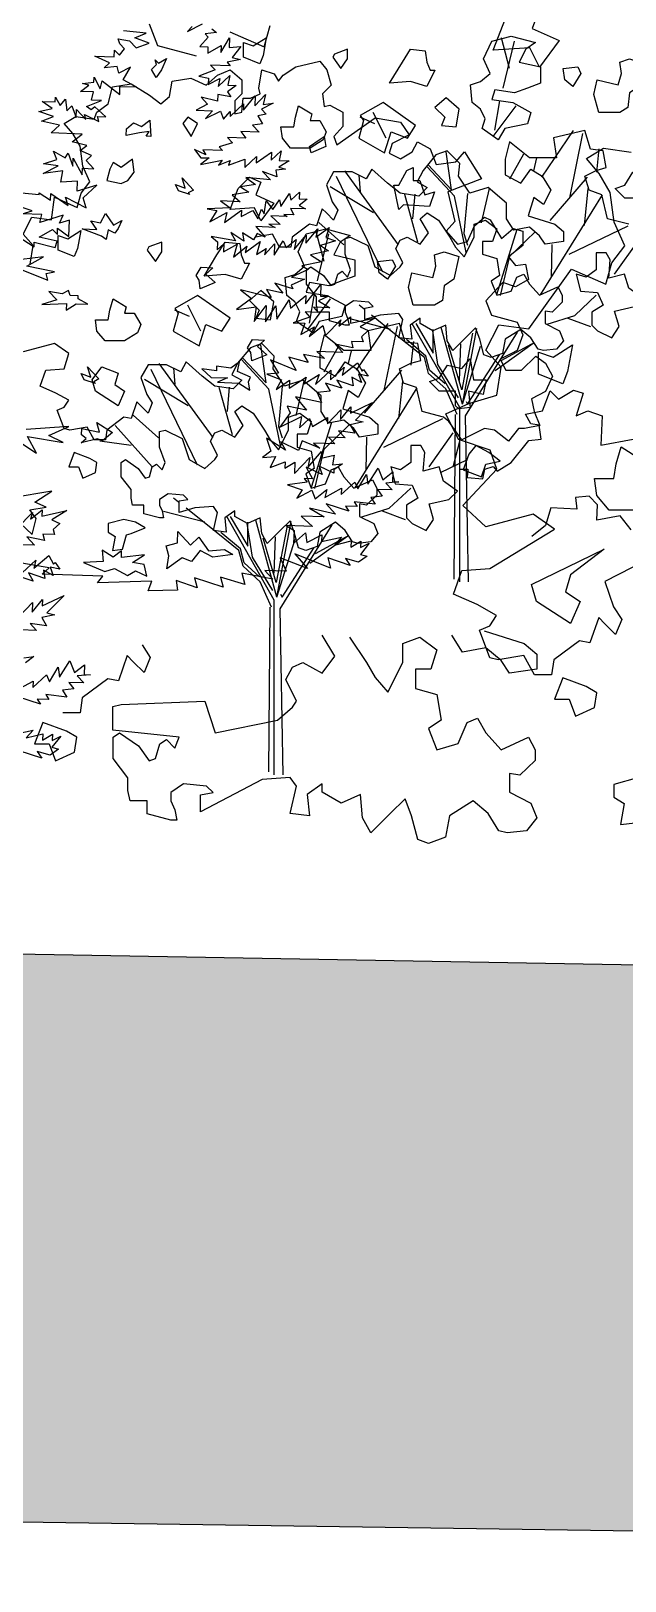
# Model space of a CAD drawing. Header units: inches. Extents: x 11.9 to 85.3, y 21.1 to 37.4.
# Drawn here: x 67.56 to 67.994, y 21.109 to 22.242 of the extents above; entities that cross this region are included whole.
import ezdxf

# ---------------------------------------------------------------- set-up
doc = ezdxf.new("R2010")
doc.units = ezdxf.units.IN
doc.header["$MEASUREMENT"] = 0
doc.layers.add('CAY', color=94, linetype='Continuous')
doc.layers.add('CAY-3', color=61, linetype='Continuous')

# ---------------------------------------------------------------- blocks, each defined once
blk = doc.blocks.new('A$C76451831')
at = {"layer": 'CAY'}
for p, q in [((1943.9, 1358.2), (1957.5, 1323.4)), ((2075.2, 1345.6), (2130.6, 1320.8)), ((2130.6, 1320.8), (2140.7, 1355.6)), ((1957.5, 1323.4), (2020, 1306.3)), ((2228.3, 971.5), (2215.1, 1021.6)), ((2217.8, 939.8), (2236.3, 1016.3)), ((4728.3, 971.5), (4715.1, 1021.6)), ((4717.8, 939.8), (4736.3, 1016.3)), ((2201.9, 860.6), (2238.9, 910.7)), ((2204.6, 871.1), (2212.5, 918.7)), ((4701.9, 860.6), (4738.9, 910.7)), ((4704.6, 871.1), (4712.5, 918.7)), ((2009.3, 881.7), (1985.5, 892.2)), ((2027.8, 857.9), (2006.6, 900.2)), ((4509.3, 881.7), (4485.5, 892.2)), ((4527.8, 857.9), (4506.6, 900.2)), ((2281, 794.5), (2332.5, 870.4)), ((2326.2, 761), (2347.8, 865.6)), ((2491.6, 827), (2512.8, 868.3)), ((2512.8, 868.3), (2561.2, 861.8)), ((4781, 794.5), (4832.5, 870.4)), ((4850.9, 870.4), (4799.8, 858.6)), ((4799.8, 858.6), (4804.6, 826.3)), ((4826.2, 761), (4847.8, 865.6)), ((4860, 840.1), (4850.9, 870.4)), ((2134, 774), (2125.3, 835.7)), ((2370.1, 802.5), (2374.1, 840.9)), ((4626.9, 837.7), (4608.4, 831)), ((4634, 774), (4625.3, 835.7)), ((4647.3, 816.9), (4626.9, 837.7)), ((4728.3, 851.9), (4721.2, 824)), ((4760.5, 826.3), (4728.3, 851.9)), ((4880.8, 837.7), (4860, 840.1)), ((4870.1, 802.5), (4874.1, 840.9)), ((4885.5, 810.2), (4880.8, 837.7)), ((2138.7, 763.4), (2093.5, 812.2)), ((2095.8, 814.5), (2134, 774)), ((2228.6, 791.9), (2251.7, 832.8)), ((2268, 805.1), (2272.9, 825.9)), ((2516.4, 799.3), (2491.6, 827)), ((4608.4, 831), (4587.6, 805.5)), ((4638.7, 763.4), (4593.5, 812.2)), ((4595.8, 814.5), (4634, 774)), ((4645.4, 796.4), (4647.3, 816.9)), ((4721.2, 824), (4721.2, 798.4)), ((4728.6, 791.9), (4751.7, 832.8)), ((4804.6, 826.3), (4760.5, 826.3)), ((4768, 805.1), (4772.9, 825.9)), ((4869.4, 805.5), (4885.5, 810.2)), ((2022.3, 639.8), (1946.8, 795.6)), ((2047.7, 684.5), (1960.2, 805.1)), ((1985.8, 770.9), (1983.8, 797.9)), ((2294.3, 724.1), (2354.9, 794.5)), ((2509.3, 753.8), (2516.4, 799.3)), ((4442.1, 803.1), (4430.3, 782.3)), ((4472, 803.1), (4442.1, 803.1)), ((4522.3, 639.8), (4446.8, 795.6)), ((4547.7, 684.5), (4460.2, 805.1)), ((4495.2, 791.7), (4472, 803.1)), ((4485.8, 770.9), (4483.8, 797.9)), ((4504.2, 807.8), (4495.2, 791.7)), ((4529.8, 784.6), (4504.2, 807.8)), ((4550.6, 768.5), (4529.8, 784.6)), ((4587.6, 805.5), (4578.1, 787)), ((4578.1, 787), (4594.3, 777.9)), ((4663.8, 768.5), (4645.4, 796.4)), ((4721.2, 798.4), (4746.8, 784.6)), ((4746.8, 784.6), (4762.9, 807.8)), ((4762.9, 807.8), (4781.4, 796.4)), ((4781.4, 796.4), (4795.5, 773.2)), ((4794.3, 724.1), (4854.9, 794.5)), ((4850.9, 796.4), (4869.4, 805.5)), ((4857.6, 773.2), (4850.9, 796.4)), ((2007, 736.3), (1936.2, 779.1)), ((2079.1, 689), (2057.9, 766.3)), ((2071.1, 726.8), (2074.5, 766.9)), ((2157.5, 671.8), (2138.7, 763.4)), ((2159.9, 768.1), (2154, 702.8)), ((2182.7, 720.5), (2195.7, 776.4)), ((2278.7, 602.9), (2379.6, 765.8)), ((2350.1, 715.8), (2356.4, 776.4)), ((4430.3, 782.3), (4439.8, 754.7)), ((4507, 736.3), (4436.2, 779.1)), ((4580.5, 763.8), (4550.6, 768.5)), ((4579.1, 689), (4557.9, 766.3)), ((4571.1, 726.8), (4574.5, 766.9)), ((4594.3, 777.9), (4580.5, 763.8)), ((4657.5, 671.8), (4638.7, 763.4)), ((4659.9, 768.1), (4654, 702.8)), ((4693.7, 777.9), (4663.8, 768.5)), ((4682.7, 720.5), (4695.7, 776.4)), ((4723.6, 752.4), (4693.7, 777.9)), ((4767.6, 761.4), (4758.6, 731.5)), ((4783.7, 750), (4767.6, 761.4)), ((4778.7, 602.9), (4879.6, 765.8)), ((4795.5, 773.2), (4783.7, 750)), ((4850.1, 715.8), (4856.4, 776.4)), ((4878.5, 766.1), (4857.6, 773.2)), ((4887.9, 726.8), (4878.5, 766.1)), ((2426.2, 723.2), (2463.9, 740.3)), ((2463.9, 740.3), (2509.3, 753.8)), ((4423.7, 742.9), (4414.2, 715.4)), ((4430.3, 736.3), (4423.7, 742.9)), ((4442.1, 724.5), (4430.3, 736.3)), ((4439.8, 754.7), (4448.8, 741)), ((4448.8, 741), (4442.1, 724.5)), ((4723.6, 726.8), (4723.6, 752.4)), ((1958.8, 684.4), (1917.8, 720.8)), ((2207.6, 603.7), (2240.9, 709.9)), ((2325.4, 669), (2421.3, 715.4)), ((2446.8, 681.3), (2426.2, 723.2)), ((4402.8, 717.8), (4374.9, 696.9)), ((4414.2, 715.4), (4402.8, 717.8)), ((4458.8, 684.4), (4417.8, 720.8)), ((4707.6, 603.7), (4740.9, 709.9)), ((4735.4, 708.3), (4723.6, 726.8)), ((4760.5, 713.1), (4735.4, 708.3)), ((4758.6, 731.5), (4802.2, 717.8)), ((4777, 699.3), (4760.5, 713.1)), ((4802.2, 717.8), (4816, 706)), ((4825.4, 669), (4921.3, 715.4)), ((4922.5, 717.8), (4887.9, 726.8)), ((1948.8, 636.8), (1888.7, 704)), ((2154, 702.8), (2159.9, 684)), ((2228.7, 665.9), (2269.2, 705.2)), ((2296.7, 631.7), (2297.9, 685.1)), ((2399.3, 636.8), (2438.6, 692.2)), ((4342.7, 701.7), (4314.8, 696.9)), ((4354.1, 680.8), (4342.7, 701.7)), ((4374.9, 696.9), (4372.6, 680.8)), ((4654, 702.8), (4659.9, 684)), ((4728.7, 665.9), (4769.2, 705.2)), ((4786.1, 685.5), (4777, 699.3)), ((4816, 689.9), (4786.1, 685.5)), ((4796.7, 631.7), (4797.9, 685.1)), ((4816, 706), (4816, 689.9)), ((4899.3, 636.8), (4938.6, 692.2)), ((1914.2, 671.4), (1863.5, 678.5)), ((2213.4, 601.8), (2228.7, 665.9)), ((2438.6, 636.8), (2450, 680.8)), ((2498.7, 664.2), (2446.8, 681.3)), ((2509.3, 632.9), (2498.7, 664.2)), ((4372.6, 680.8), (4354.1, 680.8)), ((4713.4, 601.8), (4728.7, 665.9)), ((2417.8, 627.7), (2461.8, 648.6)), ((1991.5, 579.5), (1983.4, 586)), ((2334.4, 569.5), (2369.4, 602.2)), ((4491.5, 579.5), (4483.4, 586)), ((4834.4, 569.5), (4869.4, 602.2)), ((2034.5, 546.7), (1966.9, 564.4)), ((2041.2, 539.6), (2003.7, 569.7)), ((2147.3, 419.7), (2069.9, 556)), ((2075.8, 556.2), (2104.1, 507.8)), ((2289.6, 555.4), (2334.4, 569.5)), ((2323, 565.2), (2360, 551.4)), ((4534.5, 546.7), (4466.9, 564.4)), ((4541.2, 539.6), (4503.7, 569.7)), ((4647.3, 419.7), (4569.9, 556)), ((4575.8, 556.2), (4604.1, 507.8)), ((4789.6, 555.4), (4834.4, 569.5)), ((4823, 565.2), (4860, 551.4)), ((2089.9, 500.7), (2041.2, 539.6)), ((2092.3, 503.1), (2060.4, 530.2)), ((2102.9, 544.4), (2111.2, 489.7)), ((2104.1, 507.8), (2104.1, 546.7)), ((2151.6, 424.8), (2117.3, 549.9)), ((2168.2, 540.8), (2150.5, 448.4)), ((2151.6, 424.8), (2175, 548.1)), ((2156.8, 405.9), (2241.3, 542.4)), ((4589.9, 500.7), (4541.2, 539.6)), ((4592.3, 503.1), (4560.4, 530.2)), ((4602.9, 544.4), (4611.2, 489.7)), ((4604.1, 507.8), (4604.1, 546.7)), ((4651.6, 424.8), (4617.3, 549.9)), ((4668.2, 540.8), (4650.5, 448.4)), ((4651.6, 424.8), (4675, 548.1)), ((4656.8, 405.9), (4741.3, 542.4)), ((2150.5, 448.4), (2129.2, 520.8)), ((2146.9, 463.7), (2149.3, 523.1)), ((2151.6, 424.8), (2181.2, 519.2)), ((2159.9, 424.8), (2212.2, 505.4)), ((2205.1, 479.9), (2266.8, 524.3)), ((2214.5, 496), (2264.5, 523.1)), ((4650.5, 448.4), (4629.2, 520.8)), ((4646.9, 463.7), (4649.3, 523.1)), ((4651.6, 424.8), (4681.2, 519.2)), ((4659.9, 424.8), (4712.2, 505.4)), ((4705.1, 479.9), (4766.8, 524.3)), ((4714.5, 496), (4764.5, 523.1)), ((2096.6, 475.1), (2089.9, 500.7)), ((2098.2, 480.3), (2092.3, 503.1)), ((2123.3, 457.8), (2098.2, 480.3)), ((2111.2, 489.7), (2144.6, 435.4)), ((4596.6, 475.1), (4589.9, 500.7)), ((4598.2, 480.3), (4592.3, 503.1)), ((4623.3, 457.8), (4598.2, 480.3)), ((4611.2, 489.7), (4644.6, 435.4)), ((2124.5, 449.6), (2096.6, 475.1)), ((4624.5, 449.6), (4596.6, 475.1)), ((2143, 408.3), (2124.5, 449.6)), ((2157.5, 429.5), (2159.9, 424.8)), ((4643, 408.3), (4624.5, 449.6)), ((4657.5, 429.5), (4659.9, 424.8)), ((2138.3, 140.1), (2140.6, 408.3)), ((2147.3, 135.4), (2147.3, 419.7)), ((2161.5, 135.4), (2156.8, 405.9)), ((4638.3, 140.1), (4640.6, 408.3)), ((4647.3, 135.4), (4647.3, 419.7)), ((4661.5, 135.4), (4656.8, 405.9))]:
    blk.add_line(p, q, dxfattribs=at)
for points in [[(2523.5, 1367), (2551.2, 1394.7), (2578.9, 1382.8), (2567, 1351.1), (2610.6, 1331.3), (2578.9, 1287.8), (2563.1, 1319.5), (2503.7, 1315.5)], [(2022.5, 1195.9), (2006.6, 1206.4), (1998.7, 1195.9), (2011.9, 1174.8)], [(2220.4, 1169.5), (2228.3, 1174.8), (2231, 1158.9), (2207.2, 1148.4), (2204.6, 1158.9)], [(1919.5, 1116.7), (1916.9, 1137.8), (1898.4, 1124.6), (1885.2, 1132.5), (1880, 1122), (1874.7, 1103.5), (1898.4, 1098.2), (1909, 1103.5)], [(2362.9, 1119.3), (2373.5, 1124.6), (2373.5, 1103.5), (2384.1, 1103.5), (2392, 1079.7), (2407.8, 1085), (2399.9, 1061.2), (2357.7, 1063.9), (2349.7, 1055.9), (2341.8, 1095.6), (2349.7, 1095.6)], [(2088.5, 1090.3), (2106.9, 1108.8), (2125.4, 1100.8), (2117.5, 1079.7), (2146.5, 1066.5), (2125.4, 1037.5), (2114.9, 1058.6), (2075.3, 1055.9)], [(1795.5, 989.9), (1795.5, 1013.7), (1811.3, 1008.4), (1832.5, 1021.6), (1827.2, 992.6), (1821.9, 979.4)], [(2209.9, 855.3), (2183.5, 873.8), (2188.8, 889.6), (2180.8, 905.5), (2167.6, 916), (2165, 945.1), (2180.8, 950.3), (2196.7, 963.5), (2186.1, 987.3), (2199.3, 1016.3), (2231, 1024.3), (2270.6, 1013.7), (2254.7, 1003.1), (2244.2, 982), (2278.5, 974.1), (2278.5, 947.7), (2257.4, 939.8), (2236.3, 931.9), (2204.6, 937.1), (2199.3, 921.3), (2233.6, 916), (2262.7, 900.2), (2257.4, 881.7), (2220.4, 873.8)], [(4295.5, 989.9), (4295.5, 1013.7), (4311.3, 1008.4), (4332.5, 1021.6), (4327.2, 992.6), (4321.9, 979.4)], [(4709.9, 855.3), (4683.5, 873.8), (4688.8, 889.6), (4680.8, 905.5), (4667.6, 916), (4665, 945.1), (4680.8, 950.3), (4696.7, 963.5), (4686.1, 987.3), (4699.3, 1016.3), (4731, 1024.3), (4770.6, 1013.7), (4754.7, 1003.1), (4744.2, 982), (4778.5, 974.1), (4778.5, 947.7), (4757.4, 939.8), (4736.3, 931.9), (4704.6, 937.1), (4699.3, 921.3), (4733.6, 916), (4762.7, 900.2), (4757.4, 881.7), (4720.4, 873.8)], [(1943.3, 995.2), (1940.7, 989.9), (1953.9, 971.5), (1964.4, 987.3), (1964.4, 1003.1)], [(2054.1, 982), (2067.3, 1003.1), (2091.1, 1000.5), (2093.7, 982), (2099, 968.8), (2106.9, 968.8), (2093.7, 942.4), (2067.3, 950.3), (2033, 947.7)], [(2365.6, 929.2), (2370.9, 953), (2405.2, 945.1), (2410.4, 963.5), (2407.8, 982), (2423.6, 987.3), (2447.4, 979.4), (2439.5, 942.4), (2423.6, 931.9), (2421, 908.1), (2407.8, 900.2), (2373.5, 900.2)], [(4145.7, 970.1), (4154.1, 978), (4151.7, 985.8), (4156.9, 980.2), (4170.4, 987.9), (4162, 969.6), (4153.4, 956.7)], [(4443.3, 995.2), (4440.7, 989.9), (4453.9, 971.5), (4464.4, 987.3), (4464.4, 1003.1)], [(4554.1, 982), (4567.3, 1003.1), (4591.1, 1000.5), (4593.7, 982), (4599, 968.8), (4606.9, 968.8), (4593.7, 942.4), (4567.3, 950.3), (4533, 947.7)], [(4865.6, 929.2), (4870.9, 953), (4905.2, 945.1), (4910.4, 963.5), (4907.8, 982), (4923.6, 987.3), (4947.4, 979.4), (4939.5, 942.4), (4923.6, 931.9), (4921, 908.1), (4907.8, 900.2), (4873.5, 900.2)], [(2318.1, 953), (2315.4, 971.5), (2339.2, 974.1), (2344.5, 963.5), (2331.3, 942.4)], [(4818.1, 953), (4815.4, 971.5), (4839.2, 974.1), (4844.5, 963.5), (4831.3, 942.4)], [(1903.7, 887), (1919.5, 887), (1930.1, 868.5), (1924.8, 855.3), (1903.7, 842.1), (1872, 842.1), (1858.8, 857.9), (1856.2, 876.4), (1877.3, 876.4), (1880, 892.2), (1885.2, 910.7), (1906.4, 897.5)], [(2062.1, 857.9), (2075.3, 879), (2022.5, 916), (1985.5, 894.9), (1990.8, 887), (1982.9, 857.9), (2025.1, 834.2), (2035.7, 868.5)], [(2141.2, 876.4), (2146.5, 905.5), (2125.4, 923.9), (2106.9, 908.1), (2122.8, 892.2), (2117.5, 879)], [(4403.7, 887), (4419.5, 887), (4430.1, 868.5), (4424.8, 855.3), (4403.7, 842.1), (4372, 842.1), (4358.8, 857.9), (4356.2, 876.4), (4377.3, 876.4), (4380, 892.2), (4385.2, 910.7), (4406.4, 897.5)], [(4562.1, 857.9), (4575.3, 879), (4522.5, 916), (4485.5, 894.9), (4490.8, 887), (4482.9, 857.9), (4525.1, 834.2), (4535.7, 868.5)], [(4641.2, 876.4), (4646.5, 905.5), (4625.4, 923.9), (4606.9, 908.1), (4622.8, 892.2), (4617.5, 879)], [(4144.6, 860.9), (4136.9, 861.2), (4142.2, 869.2), (4126.3, 867), (4104.8, 862.3), (4105.2, 873.2), (4116.4, 883.2), (4129.3, 877.3), (4142.8, 887.7)], [(2577.1, 788.1), (2577.1, 823.8), (2600.8, 815.8), (2632.5, 835.6), (2624.6, 792.1), (2616.7, 772.3)], [(2415.7, 781.4), (2428.9, 802.5), (2452.7, 797.2), (2465.9, 813), (2471.2, 778.7), (2492.3, 778.7), (2487, 755), (2463.2, 760.2), (2465.9, 733.8), (2447.4, 731.2), (2442.1, 736.5), (2442.1, 760.2), (2415.7, 760.2), (2399.9, 776.1)], [(4915.7, 781.4), (4928.9, 802.5), (4952.7, 797.2), (4965.9, 813), (4971.2, 778.7), (4992.3, 778.7), (4987, 755), (4963.2, 760.2), (4965.9, 733.8), (4947.4, 731.2), (4942.1, 736.5), (4942.1, 760.2), (4915.7, 760.2), (4899.9, 776.1)], [(1856.2, 760.2), (1850.9, 778.7), (1866.8, 799.8), (1893.2, 789.3), (1887.9, 770.8), (1903.7, 760.2), (1893.2, 736.5)], [(4208.2, 766.2), (4189.8, 772.3), (4184.7, 782.9), (4200.4, 776.9), (4195.5, 793.4), (4213.9, 773.7), (4205.6, 769)], [(1999.5, 590.8), (1974.4, 593.1), (1960.6, 583.7), (1960.6, 574.6), (1964.9, 565.2), (1967.3, 553.8), (1960.6, 553.8), (1935.1, 560.5), (1935.1, 574.6), (1916.6, 574.6), (1914.2, 586), (1914.2, 599.8), (1898.1, 620.6), (1898.1, 643.8), (1905.2, 648.6), (1925.6, 634.4), (1937.4, 618.3), (1944.1, 620.6), (1948.8, 636.8), (1955.9, 641.5), (1964.9, 632), (1969.6, 643.8), (1960.6, 669), (1960.6, 694.6), (1969.6, 696.9), (1997.6, 683.2), (2009, 648.6), (2034.5, 634.4), (2050.6, 648.6), (2054.9, 655.2), (2043.5, 678.5), (2050.6, 692.2), (2062, 696.9), (2082.9, 685.5), (2096.6, 704), (2082.9, 726.8), (2094.3, 736.3), (2112.7, 724.5), (2131.2, 696.9), (2140.6, 680.8), (2154.4, 664.7), (2170.5, 696.9), (2170.5, 717.8), (2189, 724.5), (2207.5, 710.7), (2200.8, 689.9), (2184.3, 689.9), (2184.3, 669), (2207.5, 662.3), (2212.2, 634.4), (2198.4, 625.4), (2207.5, 602.2), (2230.7, 609.2), (2240.1, 632), (2251.5, 636.8), (2260.5, 620.6), (2277, 602.2), (2306.9, 615.9), (2314, 602.2), (2314, 590.8), (2297.5, 574.6), (2286.1, 576.6), (2286.1, 556.2), (2309.3, 544.4), (2316, 528.2), (2304.6, 514.5), (2283.7, 512.1), (2274.7, 514.5), (2262.9, 533), (2246.8, 546.7), (2221.2, 530.6), (2216.9, 507.4), (2198.4, 500.7), (2186.6, 505), (2179.9, 530.6), (2172.9, 549.1), (2156.8, 533), (2135.9, 512.1), (2126.9, 528.2), (2124.5, 553.8), (2103.7, 544.4), (2082.9, 556.2), (2082.9, 565.2), (2066.7, 553.8), (2069.1, 530.6), (2048.3, 533), (2054.9, 562.8), (2048.3, 572.3), (2018, 569.9), (1992.8, 562.8), (1992.8, 581.3), (2006.6, 583.7)], [(4064.6, 698.7), (4032.9, 710.2), (4056.9, 709.4), (4046.9, 723.3), (4062.7, 720.1), (4070.9, 735.6), (4083.8, 716.6), (4097.3, 724.3), (4091.3, 710.9), (4086.1, 703.4), (4075.4, 708.7), (4072.1, 693)], [(4499.5, 590.8), (4474.4, 593.1), (4460.6, 583.7), (4460.6, 574.6), (4464.9, 565.2), (4467.3, 553.8), (4460.6, 553.8), (4435.1, 560.5), (4435.1, 574.6), (4416.6, 574.6), (4414.2, 586), (4414.2, 599.8), (4398.1, 620.6), (4398.1, 643.8), (4405.2, 648.6), (4425.6, 634.4), (4437.4, 618.3), (4444.1, 620.6), (4448.8, 636.8), (4455.9, 641.5), (4464.9, 632), (4469.6, 643.8), (4460.6, 669), (4460.6, 694.6), (4469.6, 696.9), (4497.6, 683.2), (4509, 648.6), (4534.5, 634.4), (4550.6, 648.6), (4554.9, 655.2), (4543.5, 678.5), (4550.6, 692.2), (4562, 696.9), (4582.9, 685.5), (4596.6, 704), (4582.9, 726.8), (4594.3, 736.3), (4612.7, 724.5), (4631.2, 696.9), (4640.6, 680.8), (4654.4, 664.7), (4670.5, 696.9), (4670.5, 717.8), (4689, 724.5), (4707.5, 710.7), (4700.8, 689.9), (4684.3, 689.9), (4684.3, 669), (4707.5, 662.3), (4712.2, 634.4), (4698.4, 625.4), (4707.5, 602.2), (4730.7, 609.2), (4740.1, 632), (4751.5, 636.8), (4760.5, 620.6), (4777, 602.2), (4806.9, 615.9), (4814, 602.2), (4814, 590.8), (4797.5, 574.6), (4786.1, 576.6), (4786.1, 556.2), (4809.3, 544.4), (4816, 528.2), (4804.6, 514.5), (4783.7, 512.1), (4774.7, 514.5), (4762.9, 533), (4746.8, 546.7), (4721.2, 530.6), (4716.9, 507.4), (4698.4, 500.7), (4686.6, 505), (4679.9, 530.6), (4672.9, 549.1), (4656.8, 533), (4635.9, 512.1), (4626.9, 528.2), (4624.5, 553.8), (4603.7, 544.4), (4582.9, 556.2), (4582.9, 565.2), (4566.7, 553.8), (4569.1, 530.6), (4548.3, 533), (4554.9, 562.8), (4548.3, 572.3), (4518, 569.9), (4492.8, 562.8), (4492.8, 581.3), (4506.6, 583.7)], [(2392.2, 660), (2385.5, 671.4), (2369.4, 671.4), (2369.4, 643.8), (2352.9, 632), (2336.8, 636.8), (2343.9, 609.2), (2371.4, 606.9), (2380.8, 586), (2362.3, 574.6), (2362.3, 553.8), (2371.4, 544.4), (2394.6, 533), (2406.4, 551.4), (2399.3, 576.6), (2431.5, 583.7), (2445.3, 597.4), (2422.5, 613.6), (2415.4, 636.8), (2389.8, 630.1)], [(2475.5, 671.4), (2463.7, 657.6), (2454.7, 632), (2484.6, 620.6), (2491.7, 641.5), (2514.8, 646.2), (2496.4, 660)], [(4892.2, 660), (4885.5, 671.4), (4869.4, 671.4), (4869.4, 643.8), (4852.9, 632), (4836.8, 636.8), (4843.9, 609.2), (4871.4, 606.9), (4880.8, 586), (4862.3, 574.6), (4862.3, 553.8), (4871.4, 544.4), (4894.6, 533), (4906.4, 551.4), (4899.3, 576.6), (4931.5, 583.7), (4945.3, 597.4), (4922.5, 613.6), (4915.4, 636.8), (4889.8, 630.1)], [(4223.4, 626.6), (4218.2, 634.5), (4226.4, 647.8), (4245.4, 647.1), (4234.2, 636.7), (4249.6, 623), (4225.2, 612.9)], [(4013.2, 601.7), (4010.8, 609.9), (4000.2, 604.8), (3978.6, 608.3), (3991.7, 594.7), (3967.4, 587.4), (4007.3, 588.7), (4006.9, 577.9), (4023.2, 588.2), (4042.2, 587.5), (4026.2, 596.2), (4026.3, 601.2)], [(4307.3, 508.9), (4302.2, 516.8), (4310.3, 530.1), (4329.4, 529.4), (4318.1, 518.9), (4333.5, 505.2), (4309.1, 495.2)], [(4054.6, 458.4), (4036.2, 464.5), (4031.1, 475.1), (4046.8, 469.1), (4041.9, 485.6), (4060.3, 465.9), (4052, 461.2)], [(4303.8, 461), (4306.8, 469), (4285.8, 477.9), (4289, 493.7), (4275.1, 483.3), (4251.6, 486.8), (4251.4, 479.1), (4227.5, 482.7), (4242.8, 468.5), (4269.5, 467.6), (4253, 460.5), (4287.8, 459.2), (4306, 447.7)], [(4032, 374.8), (4032.4, 385.2), (4061.2, 379.2), (4056.8, 395.2), (4082.5, 378.5), (4066.1, 365.4), (4058.1, 368.4), (4031.6, 361.7), (4039.5, 369.1)], [(1809, 206.5), (1770.6, 220.7), (1757.1, 185.9), (1781.3, 185.9), (1791.3, 158.2), (1822.5, 172.3), (1826.1, 196.5)], [(4174.2, 178.1), (4169.4, 194.1), (4188.1, 198.9), (4188.8, 217.4), (4209.3, 195.4), (4222.9, 208.1), (4238.4, 186.2), (4264.8, 188), (4278.1, 179.9), (4245.8, 175.6), (4224.8, 186.7), (4211.1, 168.6), (4195.4, 174.6), (4170.8, 156.9)], [(4138.2, 144.9), (4133.9, 163.6), (4114.9, 167), (4134.4, 179.5), (4096.7, 175.3), (4097, 186.2), (4083.5, 175.8), (4065.4, 187.3), (4067.4, 168.6), (4035.2, 167), (4069.6, 152.2), (4085.6, 157.1), (4106.5, 146), (4119.9, 153.2)]]:
    blk.add_lwpolyline(points, close=True, dxfattribs=at)
for points in [[(1750.3, 967.1), (1755, 997.4), (1738.5, 1015.9), (1752.7, 1043.4), (1784.9, 1039.1), (1789.6, 1076), (1826.6, 1059.5), (1833.2, 1082.7), (1847.4, 1101.2), (1835.6, 1126.7), (1831.3, 1159), (1819.5, 1179.8), (1805.7, 1196), (1824.2, 1207.4), (1854.1, 1203), (1858.8, 1214.4), (1877.3, 1228.2), (1884.3, 1256.1), (1914.2, 1260.8), (1944.1, 1242.4), (1962.6, 1228.2), (1976.7, 1240), (1981, 1265.2), (2011.3, 1269.9), (2036.5, 1258.5), (2054.9, 1274.6), (2075.8, 1283.7), (2094.3, 1267.5), (2094.3, 1244.3), (2082.9, 1232.9), (2082.9, 1212.1), (2094.3, 1214.4), (2096.6, 1237.6), (2108.4, 1237.6), (2124.5, 1244.3), (2122.2, 1253.8), (2126.9, 1283.7), (2147.3, 1277), (2154.4, 1265.2), (2161.5, 1274.6), (2182.3, 1288.4), (2221.2, 1297.8), (2233, 1283.7), (2240.1, 1258.5), (2225.9, 1244.3), (2228.3, 1223.9), (2237.7, 1225.8), (2258.6, 1214.4), (2258.6, 1191.2), (2244.4, 1175.1), (2249.1, 1161.4), (2311.2, 1205.4), (2352.9, 1198.3), (2366.7, 1177.9), (2339.1, 1163.7), (2334.4, 1147.6), (2352.9, 1138.5), (2371.4, 1149.9), (2380.4, 1166.1), (2401.2, 1154.7), (2410.7, 1129.1), (2442.9, 1133.8), (2456.7, 1149.9), (2484.6, 1105.9), (2429.6, 1084.7), (2441, 1036.7), (2426.8, 1020.6), (2445.3, 999.7), (2461.8, 1004.1), (2473.2, 1029.6), (2489.3, 1043.4), (2498.7, 1039.1), (2517.2, 1008.8), (2535.7, 1024.9), (2551.8, 1020.6), (2551.8, 997.4), (2528.6, 978.9), (2540, 965.1), (2556.1, 967.1), (2560.8, 941.9), (2540, 930.1), (2519.2, 937.2), (2491.7, 907.3), (2500.7, 884.1), (2542.4, 872.7), (2551.8, 851.9), (2542.4, 826.3), (2533.3, 821.6), (2514.8, 812.5), (2523.9, 794.1), (2549.4, 794.1), (2572.6, 816.9), (2588.7, 805.5), (2600.1, 784.6), (2588.7, 759.5), (2565.6, 747.7), (2570.3, 726.8), (2579.3, 704), (2554.2, 699.3), (2544.7, 699.3), (2528.6, 678.5), (2505.4, 696.9), (2489.3, 699.3), (2452.3, 680.8), (2431.5, 710.7), (2422.5, 717.8), (2387.9, 726.8), (2378.5, 766.1), (2357.6, 773.2), (2350.9, 796.4), (2369.4, 805.5), (2385.5, 810.2), (2380.8, 837.7), (2360, 840.1), (2350.9, 870.4), (2299.8, 858.6), (2304.6, 826.3), (2260.5, 826.3), (2228.3, 851.9), (2221.2, 824), (2221.2, 798.4), (2246.8, 784.6), (2262.9, 807.8), (2281.4, 796.4), (2295.5, 773.2), (2283.7, 750), (2267.6, 761.4), (2258.6, 731.5), (2302.2, 717.8), (2316, 706), (2316, 689.9), (2286.1, 685.5), (2277, 699.3), (2260.5, 713.1), (2235.4, 708.3), (2223.6, 726.8), (2223.6, 752.4), (2193.7, 777.9), (2163.8, 768.5), (2145.4, 796.4), (2147.3, 816.9), (2126.9, 837.7), (2108.4, 831), (2087.6, 805.5), (2078.1, 787), (2094.3, 777.9), (2080.5, 763.8), (2050.6, 768.5), (2029.8, 784.6), (2004.2, 807.8), (1995.2, 791.7), (1972, 803.1), (1942.1, 803.1), (1930.3, 782.3), (1939.8, 754.7), (1948.8, 741), (1942.1, 724.5), (1930.3, 736.3), (1923.7, 742.9), (1914.2, 715.4), (1902.8, 717.8), (1874.9, 696.9), (1872.6, 680.8), (1854.1, 680.8), (1842.7, 701.7), (1814.8, 696.9), (1805.7, 699.3), (1794.3, 729.2), (1805.7, 733.9), (1812.8, 745.3), (1792, 757.1), (1766.4, 768.5), (1775.5, 794.1), (1805.7, 796.4), (1812.8, 821.6), (1789.6, 837.7), (1738.5, 824)], [(1728.8, 536.8), (1753.7, 562.3), (1750.6, 551.9), (1769.7, 567.1), (1769.3, 556.7), (1810, 565.7), (1785.4, 550.7), (1798.4, 544.8), (1787.6, 534.8), (1790, 526.5), (1771, 527.2), (1773.4, 516.7), (1744.6, 522.7), (1757.2, 509.1), (1714.7, 510.6)], [(1737.1, 464.5), (1759.1, 485), (1755.9, 472), (1780.7, 492.4), (1788.3, 478.5), (1790.7, 481.2), (1798.5, 470.5), (1782.7, 473.7), (1787.7, 460), (1771.7, 468.7), (1773.9, 455), (1747.5, 464.1), (1755.2, 450.7), (1728.8, 459.3)], [(1731.9, 392.6), (1754, 415.8), (1753.4, 400), (1770, 420.7), (1769.7, 410.3), (1805.2, 427.6), (1777.4, 399.1), (1790.4, 396), (1769, 391.3), (1776.7, 377.8), (1750.1, 381.5), (1760.6, 370.2), (1733.8, 371.2)], [(1740, 326.1), (1756.3, 327.8), (1742.4, 317.8)], [(1727.7, 273), (1755, 287.9), (1754.6, 277.5), (1776.6, 298.1), (1781.7, 287), (1795.6, 310.5), (1797.8, 294.6), (1814.6, 320.8), (1822.1, 301.9), (1838.4, 314.5), (1837.8, 298.6), (1848.2, 298.3), (1826.8, 296.3), (1837.3, 285.1), (1813.3, 285.9), (1821.1, 275.2), (1802.5, 273.1), (1809.8, 262), (1775.5, 265.9), (1780.6, 258), (1761.6, 258.7), (1766.8, 250.4), (1730.1, 262.5)], [(1722.5, 201.1), (1754.9, 208.2), (1743.6, 195.4), (1770.5, 202.2), (1770.2, 191.8), (1786.4, 201.6), (1786, 191.2), (1799.9, 198.4), (1785.6, 180.3), (1796.4, 177.2), (1782.5, 167.3), (1761.4, 173.5), (1769.1, 162.3), (1732.4, 174.5)], [(3923.1, 239.9), (3951.6, 212.6), (3957.9, 238.7), (3947.6, 252.6), (3974.4, 257.1), (3956.2, 265.5), (3983.5, 283.1), (3919.2, 272.2)], [(3925.3, 367.6), (3958.9, 345.2), (3944, 372.4), (4002.2, 362.7), (3978.5, 373.9), (4011.2, 388.7), (3941.7, 383.4)], [(3932.3, 644.8), (3976.9, 627), (3974.6, 637.9), (3987.8, 640.2), (3942.8, 649.4), (3970.1, 664.8), (3916.4, 658.5)], [(3928.7, 698), (3954.8, 681.2), (3955.1, 688.9), (3989.2, 680), (3992.3, 690.3), (3963.1, 696.8), (3984.8, 709.2), (3992.7, 701.2), (3993, 711.6), (4011.1, 697.8), (4012.1, 724.6), (3996, 719.7), (4001.9, 732.6), (3963.9, 720.8), (3967.1, 733.8), (3935.4, 734.9), (3951.4, 739.8), (3914.7, 752)], [(3923, 770.3), (3962.8, 766.2), (3962.9, 768.9), (3981.5, 757.4), (3981.9, 768.2), (4010.2, 748.6), (4005.7, 761.9), (4039.5, 744.9), (4034.6, 760.9), (4056.7, 781.5), (4024.6, 771.7), (4025.2, 788), (3998.4, 786.2), (4001.7, 804.7), (3969.4, 800.4), (3993.9, 813.1), (3970, 816.2), (3991.5, 823.6), (3986.5, 837), (4005.2, 825.9), (4010.4, 833.9), (4017.9, 812.3), (4018.3, 825.4), (4033.2, 798.2), (4033.6, 809), (4052.2, 808.4), (4039.5, 822), (4047.9, 829.8), (4029.6, 838.2), (4040.3, 846), (4016.5, 852.2), (4032.8, 864.8), (3982.6, 866.6), (3996.2, 879.2), (3966.9, 885.7), (3986.2, 893.2), (3962.5, 901.7), (3984, 906.4), (3968.1, 917.8), (3989.3, 917.1), (3989.6, 924.8), (3997.3, 911.4), (4005.8, 921.5), (4007.9, 902.9), (4015.9, 910.7), (4023.4, 891.9), (4023.8, 905), (4039.1, 888.6), (4036.7, 896.9), (4060.3, 885.2), (4057.8, 893.4), (4071.4, 892.9), (4053.4, 909.4), (4047.8, 904.2), (4039.8, 909.9), (4064.2, 919.5), (4048.4, 920), (4051.5, 933.5), (4030.3, 934.3), (4043.8, 944.2), (4033.4, 947.3), (4052.1, 949.4), (4052.4, 957.5), (4062.1, 938.6), (4065.3, 951.6), (4094, 929.3), (4094.4, 942.4), (4120.7, 941.5), (4099.8, 953.1), (4111.4, 974), (4092.5, 963.8), (4090.1, 974.8), (4068.8, 972.8), (4077.2, 980.7), (4053.6, 991.9), (4085.3, 990.8), (4085.6, 1001.7), (4093.5, 993.3), (4101.6, 1003.4), (4094.2, 1011.8), (4091.7, 1020.1), (4110.2, 1016.7), (4120.7, 1005.5), (4142.2, 1012.9), (4118.5, 1021.8), (4137.3, 1028.9), (4100.3, 1032.9)], [(4212, 1039.9), (4204.1, 1032), (4228.5, 1044.3)], [(4244.1, 1036.1), (4251.6, 1030.3), (4232.9, 1028.3), (4238.2, 1022.7), (4224.5, 1007.3), (4237.6, 1006.8), (4237.3, 996.4), (4259, 1008.8), (4258.6, 997.9), (4272.6, 1021.5), (4272, 1005.6), (4291.1, 1007.7), (4276.9, 989.6), (4290.4, 986.4), (4268.9, 981.7), (4273.7, 976.1), (4242, 977.2), (4249.5, 969.2), (4222.8, 959.3), (4238.6, 956), (4238.2, 945.6), (4257.1, 955.4), (4254, 942.3), (4273.2, 960.2), (4269.9, 944.5), (4283.5, 944), (4269.5, 933.6), (4274.7, 925.7), (4253.5, 929.2), (4253.1, 918.3), (4226.6, 924.7), (4237.1, 913.4), (4218.2, 903.7), (4244.9, 902.7), (4233.5, 890), (4258, 902.3), (4263, 889), (4273.8, 901.7), (4273.5, 893.6), (4295.6, 914.1), (4295.2, 903.7), (4314.6, 927.1), (4314, 910.8), (4331, 929.2), (4327.7, 913), (4343.6, 915.2), (4324.7, 905.4), (4332.1, 897), (4318.9, 894.7), (4326.6, 881.3), (4310.2, 879.2), (4320.7, 867.9), (4291.3, 868.9), (4299.1, 858.2), (4269.6, 859.3), (4277.5, 850.8), (4256, 843.9), (4261.2, 838.3), (4229.1, 839.4), (4234.2, 831), (4215.9, 839.8), (4225.9, 826.3), (4239.5, 825.9), (4225.5, 815.5), (4260.6, 822.4), (4254.9, 814.4), (4273.8, 821.9), (4270.8, 813.9), (4297.8, 823.8), (4297.4, 810.2), (4316.6, 828.2), (4316.2, 817.7), (4340.9, 835.5), (4340.4, 822.3), (4356.8, 837.6), (4353.5, 821.9), (4369.8, 821.3), (4353.1, 811), (4363.9, 807.9), (4348, 805.8), (4349.9, 795.3), (4326.6, 803.8), (4339.3, 790.2), (4299.5, 794.3), (4315, 782.9), (4290.8, 778.7), (4304.1, 770.1), (4277.2, 765.6), (4290, 754.7), (4258.3, 755.8), (4273.8, 744.4), (4236.6, 743), (4252.3, 740.2), (4240.8, 721.6), (4268.1, 736.9), (4264.8, 720.7), (4292.2, 741.1), (4291.9, 730.6), (4310.8, 740.4), (4318.5, 727), (4324.5, 742.7), (4329.2, 734.8), (4332.6, 756), (4343, 742), (4354, 757.9), (4356.3, 747), (4370.2, 767.8), (4372.6, 757.3), (4386.6, 770), (4386.2, 759.1), (4399.3, 758.6), (4385.9, 748.7), (4396.1, 742.9), (4372.1, 743.7), (4377.2, 733.1), (4361.3, 733.7), (4366.6, 730.8), (4339.9, 731.7), (4355.3, 717.6), (4336.8, 718.2), (4347, 712.9), (4315.3, 714), (4330.6, 697.1), (4317.6, 703), (4311.9, 692.8), (4293.7, 703.8), (4295.9, 690.6), (4275.1, 704.5), (4282.3, 691.1), (4242.7, 697.9), (4253.3, 689.4), (4252.8, 676.3), (4263.6, 686.3), (4263.1, 673.2), (4284.9, 685.6), (4279.1, 664.5), (4301.1, 682.3), (4298, 672), (4322.6, 689.7), (4316.4, 668.6), (4332.6, 678.5), (4329.6, 668.1), (4346.1, 686.1), (4345.4, 667.6), (4359.8, 691.1), (4364.9, 680), (4381.2, 693.1), (4377.9, 676.9), (4397.3, 700.2), (4396.8, 687.1), (4416.2, 710.4), (4413, 696.9), (4434.9, 712.5), (4429.3, 696.4), (4445, 690.8), (4420.7, 683.5), (4433.6, 674.9), (4404.3, 668.2), (4422.5, 656.7), (4390.1, 650.1), (4400.8, 644.3), (4373.6, 631.7), (4394.8, 628.7), (4373.2, 618.6), (4375.7, 613), (4346.5, 622.2), (4359.6, 605.9), (4333, 611.8), (4340.7, 598.4), (4290.4, 611), (4308.5, 596.8), (4283.9, 579.1), (4316.2, 583.4), (4312.6, 559.5), (4332.1, 585.5), (4331.2, 558.8), (4348, 585), (4349.9, 563.6), (4369.6, 594.7), (4371.9, 581.4), (4396.6, 601.9), (4396.1, 588.3), (4421.2, 619.6), (4420.6, 601), (4433.7, 600.6), (4417.6, 593), (4435.8, 581.9), (4409.1, 582.8), (4416.9, 574.4), (4395.7, 575.2), (4403.5, 566.7), (4376.5, 557.2), (4395, 556.6), (4388.9, 538.2), (4410.7, 550.6), (4402.4, 535), (4424.3, 552.8), (4428.8, 536.8), (4453.7, 562.3), (4450.6, 551.9), (4469.7, 567.1), (4469.3, 556.7), (4510, 565.7), (4485.4, 550.7), (4498.4, 544.8), (4487.6, 534.8), (4490, 526.5), (4471, 527.2), (4473.4, 516.7), (4444.6, 522.7), (4457.2, 509.1), (4414.7, 510.6), (4427.4, 499.2), (4393.2, 505.9), (4400.9, 492.5), (4369.1, 501.3), (4381.4, 479.5), (4339.5, 497.3), (4352.3, 475.6), (4333.6, 473.5), (4357.4, 464.5), (4348.7, 449), (4370.5, 464.1), (4370, 450.9), (4397.4, 468.6), (4394.3, 457.8), (4418.8, 473.3), (4412.8, 457.1), (4437.7, 480.3), (4437.1, 464.5), (4459.1, 485), (4455.9, 472), (4480.7, 492.4), (4488.3, 478.5), (4490.7, 481.2), (4498.5, 470.5), (4482.7, 473.7), (4487.7, 460), (4471.7, 468.7), (4473.9, 455), (4447.5, 464.1), (4455.2, 450.7), (4428.8, 459.3), (4436.5, 445.9), (4415.1, 443.9), (4422.2, 427.8), (4380, 437), (4398.2, 415), (4366.3, 421.6), (4371.3, 411), (4354.7, 387.5), (4389.7, 404.9), (4386.3, 386.4), (4402.7, 401.7), (4407.7, 388.4), (4432.3, 403.4), (4431.9, 392.6), (4454, 415.8), (4453.4, 400), (4470, 420.7), (4469.7, 410.3), (4505.2, 427.6), (4477.4, 399.1), (4490.4, 396), (4469, 391.3), (4476.7, 377.8), (4450.1, 381.5), (4460.6, 370.2), (4433.8, 371.2), (4443.9, 360.4), (4409.5, 361.6), (4419.6, 353.1), (4391, 365), (4385, 349.3), (4356.1, 363.5), (4363.8, 350.1), (4332.7, 369.7), (4339.7, 348.2), (4326.2, 337.8), (4347.6, 339.7), (4338.8, 321.5), (4363.1, 331), (4362.7, 320.6), (4379, 330.5), (4378.3, 311.9), (4403.2, 337.8), (4400, 322), (4422.2, 348), (4421.8, 337.1), (4443.2, 341.8), (4440, 326.1), (4456.3, 327.8), (4442.4, 317.8), (4442.2, 312.4), (4418.6, 324.1), (4423.6, 310.3), (4397.2, 322.1), (4407.5, 303.2), (4394.3, 303.7), (4399.1, 298), (4367.2, 293.7), (4391, 285.2), (4382.3, 271.9), (4406.8, 284.6), (4411.8, 270.9), (4430.9, 286.1), (4427.7, 273), (4455, 287.9), (4454.6, 277.5), (4476.6, 298.1), (4481.7, 287), (4495.6, 310.5), (4497.8, 294.6), (4514.6, 320.8), (4522.1, 301.9), (4538.4, 314.5), (4537.8, 298.6), (4548.2, 298.3), (4526.8, 296.3), (4537.3, 285.1), (4513.3, 285.9), (4521.1, 275.2), (4502.5, 273.1), (4509.8, 262), (4475.5, 265.9), (4480.6, 258), (4461.6, 258.7), (4466.8, 250.4), (4430.1, 262.5), (4445.3, 245.7), (4403.1, 255.3), (4426.6, 241.3), (4389.5, 242.6), (4407.5, 225.7), (4364.9, 227.2), (4377.8, 219), (4377, 197.7), (4396.2, 215.6), (4398.4, 199.7), (4422.9, 212), (4422.5, 201.1), (4454.9, 208.2), (4443.6, 195.4), (4470.5, 202.2), (4470.2, 191.8), (4486.4, 201.6), (4486, 191.2), (4499.9, 198.4), (4485.6, 180.3), (4496.4, 177.2), (4482.5, 167.3), (4461.4, 173.5), (4469.1, 162.3), (4432.4, 174.5), (4436.8, 158), (4379.2, 181.3), (4399.6, 157), (4354.9, 174.5), (4365, 152.8), (4330.2, 154), (4343.3, 140), (4292.9, 149.9), (4297.7, 131.1), (4258.2, 142.9), (4262.6, 126.9), (4215.6, 142.2), (4220, 125.7), (4186, 137.8), (4188.1, 121.8), (4140.1, 120.8), (4146.1, 136.4), (4058.1, 134.1), (4066.6, 144.6), (3967.9, 148.1), (3979.1, 158.1), (3899.4, 171.8)]]:
    blk.add_lwpolyline(points, dxfattribs=at)
at = {"layer": 'CAY-3'}
for p, q in [((2655.3, 1139), (2683, 1156.1)), ((2676, 1114.8), (2655.3, 1139)), ((2683, 1156.1), (2727.8, 1149.6)), ((2693.6, 1083.6), (2676, 1114.8)), ((2700.1, 1035.2), (2693.6, 1083.6)), ((2717.8, 996.9), (2700.1, 1035.2)), ((2696.6, 969.1), (2717.8, 996.9)), ((2686.6, 934.3), (2696.6, 969.1)), ((2561.2, 861.8), (2631.1, 959.1)), ((2631.1, 959.1), (2686.6, 934.3)), ((2453.9, 573.9), (2509.3, 632.9)), ((2491.6, 539.1), (2453.9, 573.9)), ((2568.3, 559.8), (2491.6, 539.1)), ((2603, 535.6), (2568.3, 559.8)), ((2498.1, 471.6), (2603, 535.6)), ((2797, 507.9), (2685, 450.4)), ((2439.1, 429.8), (2452.7, 468.1)), ((2452.7, 468.1), (2498.1, 471.6)), ((2477.5, 412.7), (2439.1, 429.8)), ((2685, 450.4), (2699.2, 409.1)), ((2508.7, 395), (2477.5, 412.7)), ((2699.2, 409.1), (2712.7, 388.5)), ((2498.1, 377.9), (2508.7, 395)), ((2675.1, 391.3), (2660.8, 350.1)), ((2685, 381.4), (2675.1, 391.3)), ((2702.7, 363.7), (2685, 381.4)), ((2712.7, 388.5), (2702.7, 363.7)), ((2245.7, 328.6), (2225, 362.9)), ((2269.8, 359.3), (2297.6, 318)), ((2356.5, 349.3), (2384.2, 359.3)), ((2384.2, 359.3), (2411.9, 338.7)), ((2453.8, 335.1), (2436.1, 362.9)), ((2481, 370.8), (2498.1, 377.9)), ((2498.1, 326), (2481, 370.8)), ((2488.6, 369.9), (2554, 349.3)), ((2643.7, 353.7), (2601.9, 322.4)), ((2660.8, 350.1), (2643.7, 353.7)), ((1908, 329.4), (1893.8, 288.2)), ((1917.9, 319.4), (1908, 329.4)), ((1932.1, 347.2), (1945.6, 326.5)), ((2225, 300.9), (2245.7, 328.6)), ((2356.5, 318), (2356.5, 349.3)), ((2411.9, 338.7), (2401.9, 307.4)), ((2491.5, 342.2), (2453.8, 335.1)), ((2516.3, 321.6), (2491.5, 342.2)), ((2553.5, 329.5), (2511.7, 322.4)), ((2570.6, 298.2), (2553.5, 329.5)), ((2554, 349.3), (2574.7, 331.6)), ((2574.7, 331.6), (2574.7, 307.4)), ((1935.6, 301.8), (1917.9, 319.4)), ((1945.6, 326.5), (1935.6, 301.8)), ((2166.1, 290.3), (2176.7, 310.9)), ((2176.7, 310.9), (2193.8, 318)), ((2193.8, 318), (2225, 300.9)), ((2297.6, 318), (2311.7, 293.8)), ((2332.3, 269.7), (2356.5, 318)), ((2377.2, 307.4), (2377.2, 276.1)), ((2401.9, 307.4), (2377.2, 307.4)), ((2511.7, 322.4), (2498.1, 326)), ((2529.9, 300.9), (2516.3, 321.6)), ((2574.7, 307.4), (2529.9, 300.9)), ((2601.9, 322.4), (2598.3, 298.2)), ((1876.7, 291.7), (1834.8, 260.5)), ((1893.8, 288.2), (1876.7, 291.7)), ((2183.2, 255.5), (2166.1, 290.3)), ((2311.7, 293.8), (2332.3, 269.7)), ((2598.3, 298.2), (2570.6, 298.2)), ((1834.8, 260.5), (1831.3, 236.3)), ((1898, 249.9), (2034.2, 255.5)), ((2034.2, 255.5), (2051.3, 203.6)), ((2176.7, 245.5), (2183.2, 255.5)), ((2377.2, 276.1), (2411.9, 266.1)), ((2411.9, 266.1), (2419, 224.2)), ((1831.3, 236.3), (1803.5, 236.3)), ((1884.4, 246.4), (1898, 249.9)), ((1884.4, 208.1), (1884.4, 246.4)), ((2152.5, 224.2), (2176.7, 245.5)), ((2460.9, 220.7), (2478, 227.8)), ((2478, 227.8), (2491.5, 203.6)), ((1992.3, 196.5), (1884.4, 208.1)), ((1885, 196.5), (1895.6, 203.6)), ((1895.6, 203.6), (1926.3, 182.3)), ((2051.3, 203.6), (2152.5, 224.2)), ((2419, 224.2), (2398.4, 210.7)), ((2398.4, 210.7), (2411.9, 175.9)), ((2446.7, 186.5), (2460.9, 220.7)), ((2491.5, 203.6), (2516.3, 175.9)), ((1885, 161.7), (1885, 196.5)), ((1926.3, 182.3), (1944, 158.2)), ((1954, 161.7), (1961.1, 185.9)), ((1961.1, 185.9), (1971.7, 193)), ((1971.7, 193), (1985.3, 178.8)), ((1985.3, 178.8), (1992.3, 196.5)), ((2411.9, 175.9), (2446.7, 186.5)), ((2516.3, 175.9), (2561.1, 196.5)), ((2561.1, 196.5), (2571.7, 175.9)), ((1909.2, 130.4), (1885, 161.7)), ((1944, 158.2), (1954, 161.7)), ((2571.7, 158.8), (2547, 134.6)), ((2571.7, 175.9), (2571.7, 158.8)), ((1909.2, 109.8), (1909.2, 130.4)), ((2127.7, 127.5), (2027.1, 75)), ((2173.1, 131), (2127.7, 127.5)), ((2183.2, 116.9), (2173.1, 131)), ((2529.9, 137.5), (2529.9, 106.9)), ((2547, 134.6), (2529.9, 137.5)), ((1912.7, 92.7), (1909.2, 109.8)), ((1999.4, 120.4), (1978.8, 106.3)), ((1978.8, 106.3), (1978.8, 92.7)), ((2037.1, 116.9), (1999.4, 120.4)), ((2027.1, 102.7), (2047.8, 106.3)), ((2027.1, 75), (2027.1, 102.7)), ((2047.8, 106.3), (2037.1, 116.9)), ((2173.1, 72.1), (2183.2, 116.9)), ((2225, 120.4), (2200.9, 103.3)), ((2200.9, 103.3), (2204.4, 68.5)), ((2225, 106.9), (2225, 120.4)), ((2256.3, 89.2), (2225, 106.9)), ((2287.5, 103.3), (2256.3, 89.2)), ((2291.1, 65), (2287.5, 103.3)), ((2529.9, 106.9), (2564.7, 89.2)), ((1940.4, 92.7), (1912.7, 92.7)), ((1940.4, 71.5), (1940.4, 92.7)), ((1978.8, 92.7), (1985.3, 78.5)), ((1985.3, 78.5), (1988.8, 61.4)), ((2360.1, 96.2), (2335.9, 72.1)), ((2370.7, 68.5), (2360.1, 96.2)), ((2470.9, 92.7), (2432.6, 68.5)), ((2495.1, 72.1), (2470.9, 92.7)), ((2564.7, 89.2), (2574.7, 65)), ((1978.8, 61.4), (1940.4, 71.5)), ((1988.8, 61.4), (1978.8, 61.4)), ((2204.4, 68.5), (2173.1, 72.1)), ((2304.6, 40.8), (2291.1, 65)), ((2335.9, 72.1), (2304.6, 40.8)), ((2380.7, 30.2), (2370.7, 68.5)), ((2432.6, 68.5), (2426.1, 33.7)), ((2512.8, 44.3), (2495.1, 72.1)), ((2574.7, 65), (2557.6, 44.3)), ((2398.4, 23.7), (2380.7, 30.2)), ((2426.1, 33.7), (2398.4, 23.7)), ((2526.3, 40.8), (2512.8, 44.3)), ((2557.6, 44.3), (2526.3, 40.8))]:
    blk.add_line(p, q, dxfattribs=at)
for points in [[(1847.4, 650.5), (1821.8, 660), (1812.8, 636.8), (1828.9, 636.8), (1835.6, 618.3), (1856.4, 627.7), (1858.8, 643.8)], [(2739.4, 633.6), (2763.2, 633.6), (2779, 605.9), (2771.1, 586.1), (2739.4, 566.3), (2691.9, 566.3), (2672.1, 590.1), (2668.1, 617.8), (2699.8, 617.8), (2703.8, 641.6), (2711.7, 669.3), (2743.4, 649.5)], [(1921.3, 546.7), (1902.8, 551.4), (1877.3, 544.4), (1877.3, 530.6), (1888.7, 523.5), (1884.3, 500.7), (1900.5, 502.7), (1907.1, 525.9), (1914.2, 528.2), (1937.4, 537.7)], [(2573.8, 417.4), (2565.9, 445.1), (2684, 503), (2629.2, 460.9), (2621.3, 433.2), (2645.1, 417.4), (2629.2, 381.7)], [(2654.9, 279), (2616.6, 293.2), (2603, 258.3), (2627.2, 258.3), (2637.2, 230.6), (2668.5, 244.8), (2672, 269)], [(2765.8, 123.3), (2738.1, 130.3), (2699.7, 119.7), (2699.7, 99.1), (2716.8, 88.5), (2710.4, 54.3), (2734.5, 57.2), (2744.6, 92), (2755.2, 95.5), (2790, 109.7)]]:
    blk.add_lwpolyline(points, close=True, dxfattribs=at)
for points in [[(4646.7, 319.2), (4660.4, 319.2), (4659.4, 305.5), (4684.7, 303.3), (4687.9, 319.2), (4701.6, 323.4), (4707.9, 316), (4731.1, 329.7), (4759.6, 365.6), (4779.6, 367.7), (4776.4, 390.9), (4762.7, 393), (4754.3, 408.8), (4781.7, 414.1), (4794.4, 446.8), (4808.1, 433.1), (4832.3, 447.8), (4848.2, 442.6), (4836.6, 405.7), (4855.5, 414.1), (4878.8, 405.7), (4876.6, 358.2), (4929.4, 367.7)], [(4926.2, 220), (4908.3, 243.2), (4870.3, 235.8), (4871.4, 261.2), (4857.7, 274.9), (4835.5, 272.8), (4837.6, 253.8), (4795.4, 255.9), (4787, 227.4), (4764.8, 209.5)]]:
    blk.add_lwpolyline(points, dxfattribs=at)

msp = doc.modelspace()

# ---------------------------------------------------------------- hatches: boundary and pattern name
at = {"true_color": 0x000000}
h = msp.add_hatch(color=18, dxfattribs=at)
h.dxf.hatch_style = 1
h.paths.add_polyline_path([(70.5198, 21.5465), (69.2436, 22.3819), (69.2436, 24.0633), (69.1166, 24.0633), (69.1166, 22.2596), (70.2537, 21.5191), (12.4966, 22.5475), (12.4966, 21.9488), (70.5198, 21.1086)])

# ---------------------------------------------------------------- linework, layer by layer
msp.add_lwpolyline([(12.4966, 22.5475), (70.2537, 21.5191), (69.1166, 22.2596), (69.1166, 24.0633), (67.0614, 24.0633), (69.2436, 24.0633), (69.2436, 22.3819), (70.5198, 21.5465), (70.5198, 21.1086), (12.4966, 21.9488)], close=True)

# ---------------------------------------------------------------- block references
at = {"layer": 'CAY', "xscale": 0.0004489089019145984, "yscale": 0.0004489089019145984, "zscale": 0.0004489089019145984}
for p in [(65.7867, 21.7783), (66.7735, 21.6373)]:
    msp.add_blockref('A$C76451831', p, dxfattribs=at)

doc.saveas('drawing.dxf')
